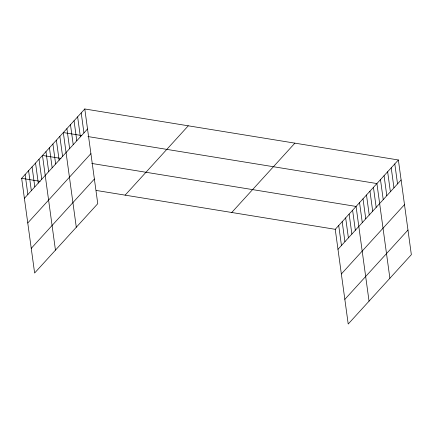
<?xml version="1.0" encoding="UTF-8"?>
<svg xmlns="http://www.w3.org/2000/svg" width="433" height="433" viewBox="0 0 433 433"><rect width="100%" height="100%" fill="white"/><g stroke="black" fill="none" stroke-linecap="round" stroke-linejoin="round"><path stroke-width="0.65" d="M84.787 108.975L97.761 203.678L34.624 273.023L21.65 178.315L84.787 108.975L398.376 159.977L411.35 254.685L348.213 324.025L335.239 229.322L398.376 159.977M24.389 198.319L87.526 128.974M27.766 222.968L90.903 153.628M31.246 248.369L94.383 179.029M125.137 195.148L188.274 125.803M231.752 212.489L294.895 143.15M337.978 249.321L401.115 179.982M341.356 273.975L404.492 204.636M344.836 299.376L407.973 230.037M81.799 135.556L63.321 132.547L76.295 227.255M87.959 136.557L376.91 183.554L389.884 278.262M60.966 158.435L42.483 155.431L55.456 250.139M91.764 163.447L356.072 206.438L369.046 301.146M21.65 178.315L40.128 181.319M96.186 190.439L335.239 229.322M394.799 163.907L397.537 183.911M391.221 167.836L393.96 187.841M387.643 171.766L390.382 191.77M384.066 175.695L386.804 195.7M380.488 179.625L383.227 199.629M373.435 187.37L376.18 207.375M369.966 191.18L372.705 211.185M366.491 194.996L369.23 215.001M363.022 198.812L365.761 218.811M359.547 202.622L362.286 222.627M352.603 210.254L355.341 230.253M349.128 214.064L351.872 234.069M345.658 217.88L348.397 237.885M342.184 221.691L344.922 241.695M338.714 225.506L341.453 245.511M81.209 112.905L83.948 132.904M77.631 116.834L80.37 136.833M74.054 120.764L76.793 140.763M70.476 124.688L73.215 144.692M66.898 128.617L69.637 148.622M59.846 136.363L62.59 156.367M56.377 140.178L59.115 160.178M52.902 143.989L55.64 163.993M49.432 147.805L52.171 167.809M45.958 151.615L48.696 171.62M39.013 159.247L41.752 179.246M35.538 163.057L38.283 183.062M32.069 166.873L34.808 186.877M28.594 170.689L31.333 190.688M25.125 174.499L27.864 194.504"/></g></svg>
